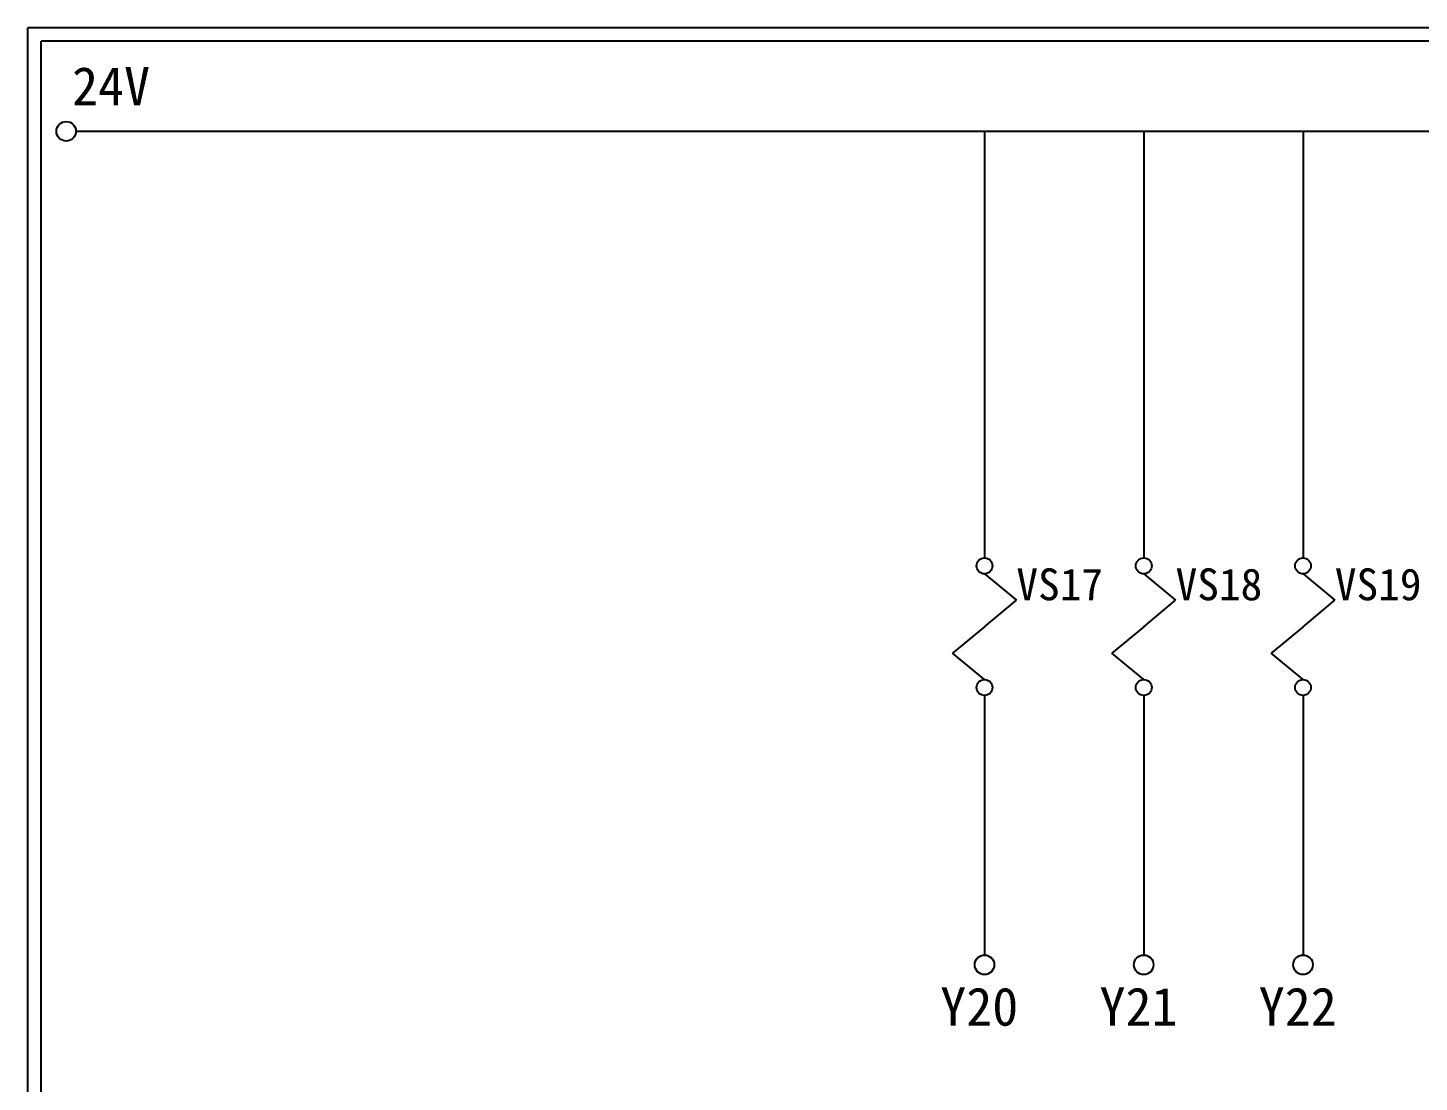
# Model space of a CAD drawing. Extents: x 926 to 1213, y 3 to 207.
# Drawn here: x 925.7 to 1056.8, y 107.6 to 207 of the extents above; entities that cross this region are included whole.
import ezdxf

# ---------------------------------------------------------------- set-up
doc = ezdxf.new("R2010")
doc.units = 0
doc.layers.add('圖框層', color=7, linetype='CONTINUOUS')
doc.layers.add('標尺寸層', color=3, linetype='CONTINUOUS')
doc.styles.add('STSL', font='kaiu.ttf')

msp = doc.modelspace()

# ---------------------------------------------------------------- linework, layer by layer
at = {"layer": '圖框層', "color": 7}
for p, q in [((1212.74, 206.97), (925.74, 206.97)), ((925.74, 3), (925.74, 206.97)), ((1211.49, 205.72), (926.99, 205.72)), ((926.99, 4.25), (926.99, 205.72))]:
    msp.add_line(p, q, dxfattribs=at)
at = {"layer": '標尺寸層', "color": 7}
for p, q in [((930.28, 197.22), (1207.88, 197.22)), ((1015.86, 197.22), (1015.86, 157.03)), ((1030.86, 197.22), (1030.86, 157.03)), ((1045.86, 197.22), (1045.86, 157.03)), ((1015.86, 155.53), (1018.86, 153.04)), ((1030.86, 155.53), (1033.86, 153.04)), ((1045.86, 155.53), (1048.86, 153.04)), ((1015.86, 150.55), (1018.86, 153.04)), ((1030.86, 150.55), (1033.86, 153.04)), ((1045.86, 150.55), (1048.86, 153.04)), ((1015.86, 150.55), (1012.85, 148.06)), ((1030.86, 150.55), (1027.85, 148.06)), ((1045.86, 150.55), (1042.85, 148.06)), ((1015.86, 145.57), (1012.85, 148.06)), ((1030.86, 145.57), (1027.85, 148.06)), ((1045.86, 145.57), (1042.85, 148.06)), ((1015.86, 144.07), (1015.86, 119.62)), ((1030.86, 144.07), (1030.86, 119.62)), ((1045.86, 144.07), (1045.86, 119.62))]:
    msp.add_line(p, q, dxfattribs=at)
for centre, radius in [((929.36, 197.22), 0.92), ((1015.86, 156.28), 0.751), ((1030.86, 156.28), 0.751), ((1045.86, 156.28), 0.751), ((1015.86, 144.82), 0.751), ((1030.86, 144.82), 0.751), ((1045.86, 144.82), 0.751), ((1015.86, 118.7), 0.92), ((1030.86, 118.7), 0.92), ((1045.86, 118.7), 0.92)]:
    msp.add_circle(centre, radius, dxfattribs=at)

# ---------------------------------------------------------------- texts
at = {"layer": '圖框層', "color": 4, "style": 'STSL'}
for s, height, p in [('24V', 3.6, (929.91, 199.68)), ('VS17', 3, (1018.86, 153.04)), ('VS18', 3, (1033.86, 153.04)), ('VS19', 3, (1048.86, 153.04)), ('Y20', 3.6, (1011.69, 112.96)), ('Y21', 3.6, (1026.69, 112.96)), ('Y22', 3.6, (1041.69, 112.96))]:
    msp.add_text(s, height=height, dxfattribs=at).set_placement(p)

doc.saveas('drawing.dxf')
